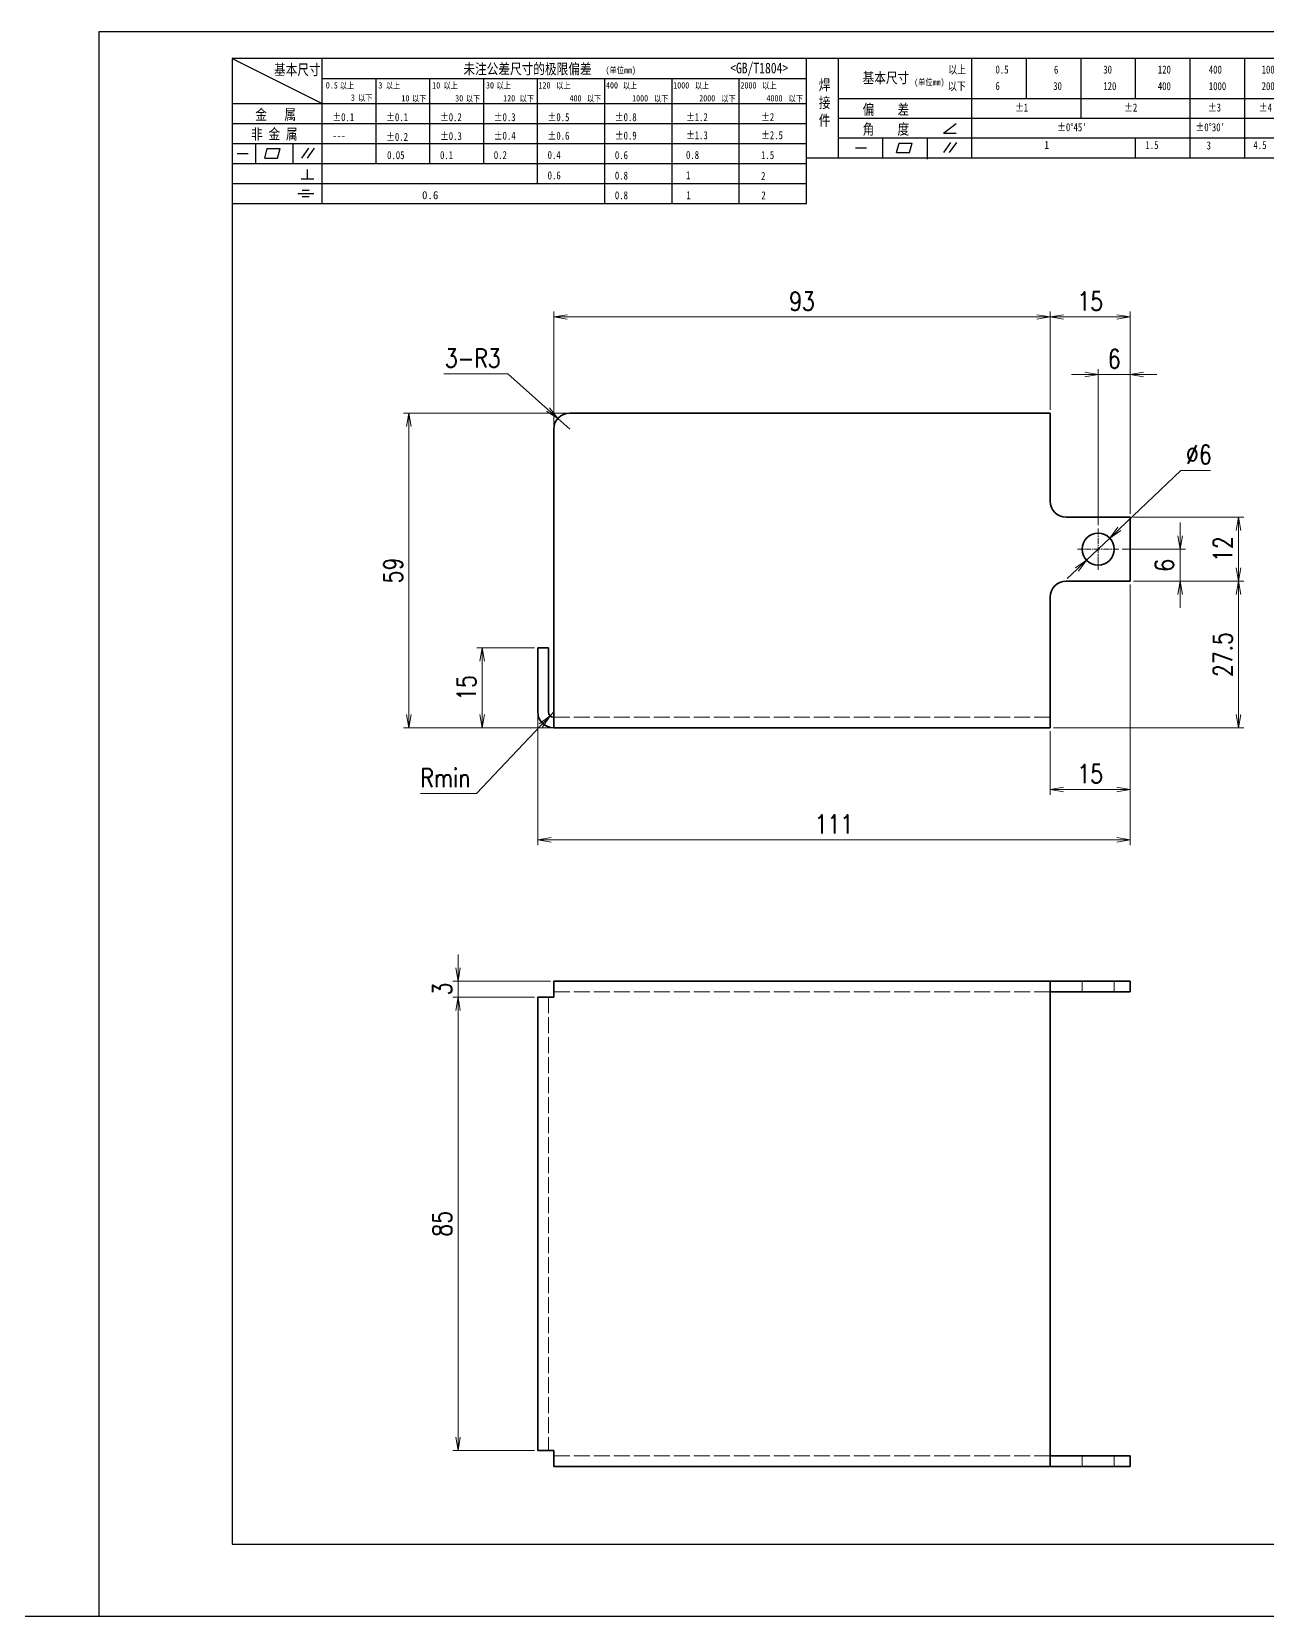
# Model space of a CAD drawing. Header units: millimetres. Extents: x 1201 to 11615, y -7347 to 2683.
# Drawn here: x 5657.7 to 5889.2, y 1515.7 to 1812.7 of the extents above; entities that cross this region are included whole.
import ezdxf
from ezdxf.enums import TextEntityAlignment as Align

# ---------------------------------------------------------------- set-up
doc = ezdxf.new("R2010")
doc.units = ezdxf.units.MM
for name, pattern in [('AM_ISO02W050x2', [3.75, 3, -0.75]), ('AM_ISO08W050x2', [9, 6, -0.75, 1.5, -0.75]), ('CENTER', [2, 1.25, -0.25, 0.25, -0.25])]:
    doc.linetypes.add(name, pattern=pattern)
for name, color, linetype, lineweight in [('CENTER', 2, 'AM_ISO08W050x2', 15), ('DIM', 3, 'Continuous', 20), ('DRAWING', 7, 'Continuous', 35), ('HIDDEN', 1, 'AM_ISO02W050x2', 18), ('图框', 7, 'Continuous', 15)]:
    doc.layers.add(name, color=color, linetype=linetype, lineweight=lineweight)
doc.layers.add('图\\M+19E79\\M+195B6\\M+18E9A', color=7, linetype='Continuous')
doc.styles.add('DIM', font='romans.shx', dxfattribs={"width": 0.8, "bigfont": 'bigfont.shx'})
doc.styles.add('STYLE1', font='')
doc.styles.add('国标', font='simfang.ttf', dxfattribs={"width": 0.8})
doc.styles.add('标题\\M+18E9A', font='romand.shx', dxfattribs={"oblique": 10, "bigfont": 'bigfont.shx'})
doc.styles.get('STYLE1').set_extended_font_data('SimSun')
doc.dimstyles.new('YH 1-1$0', dxfattribs={"dimtxt": 3.5, "dimasz": 2.5, "dimexe": 1, "dimexo": 0.625, "dimgap": 1.2, "dimtad": 1, "dimzin": 9, "dimdsep": 46, "dimtxsty": 'DIM', "dimblk": 'OPEN', "dimcen": 0, "dimclrd": 8, "dimclre": 8, "dimclrt": 2, "dimazin": 2, "dimtfac": 0.5, "dimtmove": 0, "dimatfit": 3, "dimldrblk": 'OPEN', "dimfxl": 0, "dimtolj": 1, "dimlwd": 13, "dimlwe": 13, "dimarcsym": 0})
doc.dimstyles.new('YH 1-1$3', dxfattribs={"dimtxt": 3.5, "dimasz": 2.5, "dimexe": 1, "dimexo": 0.625, "dimgap": 1.2, "dimtad": 1, "dimtoh": 1, "dimzin": 9, "dimdsep": 46, "dimtxsty": 'DIM', "dimblk": 'OPEN', "dimcen": 0, "dimclrd": 8, "dimclre": 8, "dimclrt": 2, "dimazin": 2, "dimtfac": 0.5, "dimtmove": 0, "dimatfit": 3, "dimldrblk": 'OPEN', "dimfxl": 0, "dimtolj": 1, "dimlwd": 13, "dimlwe": 13, "dimarcsym": 0})
doc.dimstyles.new('YH 1-1$4', dxfattribs={"dimtxt": 3.5, "dimasz": 2.5, "dimexe": 1, "dimexo": 0.625, "dimgap": 1.2, "dimtad": 1, "dimtoh": 1, "dimzin": 9, "dimdsep": 46, "dimtxsty": 'DIM', "dimblk": 'OPEN', "dimcen": 0, "dimclrd": 8, "dimclre": 8, "dimclrt": 2, "dimazin": 2, "dimtfac": 0.5, "dimtmove": 0, "dimatfit": 3, "dimldrblk": 'OPEN', "dimfxl": 0, "dimtolj": 1, "dimlwd": 13, "dimlwe": 13, "dimarcsym": 0})

# ---------------------------------------------------------------- blocks, each defined once
blk = doc.blocks.new('GZDEH零件A3图框V01版')
at = {"color": 1, "linetype": 'CENTER', "lineweight": 5, "ltscale": 16.256}
for p, q in [((3175.79, -1823.28), (3175.79, -1830.32)), ((3179.31, -1826.8), (3172.27, -1826.8))]:
    blk.add_line(p, q, dxfattribs=at)
at = {"color": 2, "linetype": 'ByBlock', "lineweight": 30}
for p, q in [((3169.66, -1825.2), (3160.66, -1823.8)), ((3160.66, -1829.8), (3160.66, -1823.8)), ((3169.66, -1825.2), (3169.66, -1828.4)), ((3169.66, -1828.4), (3160.66, -1829.8))]:
    blk.add_line(p, q, dxfattribs=at)
at = {"color": 1, "linetype": 'CENTER', "lineweight": 5, "ltscale": 9.144}
blk.add_line((3169.96, -1826.8), (3160.14, -1826.8), dxfattribs=at)
at = {"color": 2, "linetype": 'ByBlock', "lineweight": 30}
for radius in [3, 1.6]:
    blk.add_circle((3175.79, -1826.8), radius, dxfattribs=at)
at = {"layer": 'Defpoints', "linetype": 'Continuous'}
for p, q in [((2857.49, -1549.46), (2857.49, -1846.46)), ((3277.49, -1549.46), (2857.49, -1549.46)), ((3277.49, -1846.46), (3277.49, -1549.46)), ((2857.49, -1846.46), (3277.49, -1846.46))]:
    blk.add_line(p, q, dxfattribs=at)
at = {"layer": '图\\M+19E79\\M+195B6\\M+18E9A', "linetype": 'Continuous', "lineweight": 30}
for p, q in [((2882.49, -1554.46), (2882.49, -1832.96)), ((3272.49, -1554.46), (2882.49, -1554.46)), ((3272.49, -1832.96), (3272.49, -1554.46)), ((2882.49, -1832.96), (3272.49, -1832.96))]:
    blk.add_line(p, q, dxfattribs=at)
at = {"layer": '图\\M+19E79\\M+195B6\\M+18E9A', "color": 9}
for p, q in [((2882.49, -1554.46), (2899.37, -1562.92)), ((2899.37, -1581.67), (2899.37, -1554.46)), ((2990.09, -1581.67), (2990.09, -1554.46)), ((2996.09, -1573.08), (2996.09, -1554.46)), ((3021.09, -1561.98), (3021.09, -1554.46)), ((3031.31, -1561.98), (3031.31, -1554.46)), ((3041.53, -1561.98), (3041.53, -1554.46)), ((3051.75, -1561.98), (3051.75, -1554.46)), ((3061.98, -1561.98), (3061.98, -1554.46)), ((3072.2, -1561.98), (3072.2, -1554.46)), ((3082.42, -1561.98), (3082.42, -1554.46)), ((3092.64, -1561.98), (3092.64, -1554.46)), ((3102.86, -1561.98), (3102.86, -1554.46)), ((3113.09, -1573.08), (3113.09, -1554.46)), ((2899.37, -1558.24), (2990.09, -1558.24)), ((2909.45, -1574.17), (2909.45, -1558.24)), ((2919.53, -1574.17), (2919.53, -1558.24)), ((2929.61, -1574.17), (2929.61, -1558.24)), ((2939.69, -1577.92), (2939.69, -1558.24)), ((2952.29, -1581.67), (2952.29, -1558.24)), ((2964.89, -1581.67), (2964.89, -1558.24)), ((2977.49, -1581.67), (2977.49, -1558.24)), ((2996.09, -1561.98), (3113.09, -1561.98)), ((3021.09, -1573.08), (3021.09, -1561.98)), ((3041.53, -1565.68), (3041.53, -1561.98)), ((3061.98, -1573.08), (3061.98, -1561.98)), ((3072.2, -1573.08), (3072.2, -1561.98)), ((3082.42, -1565.68), (3082.42, -1561.98)), ((3092.64, -1565.68), (3092.64, -1561.98)), ((3102.86, -1565.68), (3102.86, -1561.98)), ((2882.49, -1562.92), (2990.09, -1562.92)), ((2882.49, -1566.67), (2990.09, -1566.67)), ((2996.09, -1565.68), (3113.09, -1565.68)), ((3015.75, -1568.51), (3018.15, -1566.66)), ((2882.49, -1570.42), (2990.09, -1570.42)), ((2886.92, -1574.12), (2886.92, -1570.42)), ((2893.91, -1574.12), (2893.91, -1570.42)), ((2996.09, -1569.38), (3113.09, -1569.38)), ((3004.42, -1573.08), (3004.42, -1569.38)), ((3006.97, -1572.12), (3007.45, -1570.33)), ((3007.45, -1570.33), (3009.86, -1570.33)), ((3009.39, -1572.12), (3009.86, -1570.33)), ((3012.75, -1573.08), (3012.75, -1569.38)), ((3015.75, -1568.51), (3018.15, -1568.51)), ((3015.81, -1572.12), (3017.15, -1570.26)), ((3016.89, -1572.12), (3018.23, -1570.26)), ((3051.75, -1573.08), (3051.75, -1569.38)), ((3082.42, -1573.08), (3082.42, -1569.48)), ((3092.64, -1573.08), (3092.64, -1569.38)), ((3102.86, -1573.08), (3102.86, -1569.38)), ((2883.43, -1572.27), (2885.49, -1572.27)), ((2888.59, -1573.16), (2889.07, -1571.37)), ((2888.59, -1573.16), (2891, -1573.16)), ((2889.07, -1571.37), (2891.48, -1571.37)), ((2891, -1573.16), (2891.48, -1571.37)), ((2895.52, -1573.16), (2896.85, -1571.3)), ((2896.6, -1573.16), (2897.94, -1571.3)), ((2990.09, -1573.08), (3113.09, -1573.08)), ((2999.26, -1571.23), (3001.32, -1571.23)), ((3006.97, -1572.12), (3009.39, -1572.12)), ((3012.75, -1573.33), (3012.75, -1573.08)), ((2882.49, -1574.17), (2990.09, -1574.17)), ((2895.42, -1577.05), (2897.81, -1577.05)), ((2896.58, -1577.05), (2896.58, -1575.28)), ((2882.49, -1577.92), (2990.09, -1577.92)), ((2894.79, -1579.77), (2897.77, -1579.77)), ((2895.57, -1579.17), (2896.92, -1579.17)), ((2882.49, -1581.67), (2990.09, -1581.67)), ((2895.57, -1580.37), (2896.93, -1580.37)), ((3272.49, -1788.46), (3092.49, -1788.46)), ((3124.99, -1788.46), (3124.99, -1815.96)), ((3181.99, -1788.46), (3181.99, -1832.96)), ((3247.49, -1788.46), (3247.49, -1832.96)), ((3181.99, -1802.21), (3092.49, -1802.21)), ((3181.99, -1802.21), (3272.49, -1802.21)), ((3181.99, -1815.96), (3092.49, -1815.96)), ((3114.17, -1815.96), (3114.17, -1832.96)), ((3114.17, -1815.96), (3114.17, -1832.96)), ((3135.83, -1815.96), (3135.83, -1832.96)), ((3135.83, -1815.96), (3135.83, -1832.96)), ((3181.99, -1815.96), (3272.49, -1815.96))]:
    blk.add_line(p, q, dxfattribs=at)
at = {"layer": '图\\M+19E79\\M+195B6\\M+18E9A', "color": 7}
blk.add_line((3272.49, -1788.46), (3092.49, -1788.46), dxfattribs=at)
at = {"layer": '图\\M+19E79\\M+195B6\\M+18E9A', "color": 9, "linetype": 'Continuous'}
blk.add_line((3092.49, -1832.96), (3092.49, -1788.46), dxfattribs=at)
at = {"layer": '图框', "color": 7}
for p, q in [((3157.49, -1749.46), (3272.49, -1749.46)), ((3157.49, -1832.96), (3157.49, -1749.46))]:
    blk.add_line(p, q, dxfattribs=at)
at = {"layer": '图框', "color": 9}
for p, q in [((3157.49, -1755.46), (3162.49, -1749.46)), ((3162.49, -1749.46), (3167.49, -1755.46)), ((3167.49, -1788.46), (3167.49, -1749.46)), ((3240.49, -1788.46), (3240.49, -1749.46)), ((3252.49, -1749.46), (3252.49, -1788.46)), ((3157.49, -1755.46), (3272.49, -1755.46)), ((3157.49, -1761.46), (3162.49, -1755.46)), ((3162.49, -1755.46), (3167.49, -1761.46)), ((3157.49, -1761.46), (3272.49, -1761.46)), ((3157.49, -1767.46), (3162.49, -1761.46)), ((3162.49, -1761.46), (3167.49, -1767.46)), ((3157.49, -1767.46), (3272.49, -1767.46)), ((3157.49, -1773.46), (3162.49, -1767.46)), ((3162.49, -1767.46), (3167.49, -1773.46)), ((3157.49, -1773.46), (3272.49, -1773.46)), ((3157.49, -1779.46), (3162.49, -1773.46)), ((3162.49, -1773.46), (3167.49, -1779.46)), ((3157.49, -1779.46), (3272.49, -1779.46))]:
    blk.add_line(p, q, dxfattribs=at)
at = {"layer": '图框', "color": 9, "linetype": 'Continuous'}
blk.add_line((3181.99, -1749.46), (3181.99, -1832.96), dxfattribs=at)
at = {"layer": '图\\M+19E79\\M+195B6\\M+18E9A', "color": 9, "style": '国标'}
for s, height, width, p in [('基本尺寸', 2, 0.8, (2890.33, -1557.58)), ('未注公差尺寸的极限偏差', 2, 0.8, (2925.81, -1557.44)), ('<GB/T1804>', 2, 0.8, (2975.78, -1557.27)), ('以上', 1.5, 0.8, (3016.64, -1557.33)), ('0.5', 1.5, 0.8, (3025.49, -1557.3)), ('6', 1.5, 0.8, (3036.45, -1557.34)), ('30', 1.5, 0.8, (3045.69, -1557.31)), ('120', 1.5, 0.8, (3055.91, -1557.31)), ('400', 1.5, 0.8, (3065.46, -1557.31)), ('1000', 1.5, 0.8, (3075.36, -1557.31)), ('2000', 1.5, 0.8, (3085.57, -1557.31)), ('4000', 1.5, 0.8, (3095.57, -1557.31)), ('8000', 1.5, 0.8, (3105.7, -1557.31)), ('30', 1.2, 0.8, (2930.04, -1560.11)), ('基本尺寸', 2, 0.8, (3000.6, -1559.1)), ('以下', 1.5, 0.8, (3016.58, -1560.43)), ('6', 1.5, 0.8, (3025.49, -1560.38)), ('30', 1.5, 0.8, (3036.31, -1560.39)), ('120', 1.5, 0.8, (3045.69, -1560.41)), ('400', 1.5, 0.8, (3055.91, -1560.41)), ('1000', 1.5, 0.8, (3065.46, -1560.41)), ('2000', 1.5, 0.8, (3075.36, -1560.41)), ('4000', 1.5, 0.8, (3085.57, -1560.41)), ('8000', 1.5, 0.8, (3095.57, -1560.41)), ('12000', 1.5, 0.8, (3105.7, -1560.41)), ('金   属', 2, 0.8, (2886.82, -1565.98)), ('±0.1', 1.5, 0.8, (2901.27, -1566.23)), ('±0.1', 1.5, 0.8, (2911.35, -1566.23)), ('±0.2', 1.5, 0.8, (2921.43, -1566.23)), ('±0.3', 1.5, 0.8, (2931.51, -1566.23)), ('±0.5', 1.5, 0.8, (2941.59, -1566.23)), ('±0.8', 1.5, 0.8, (2954.19, -1566.23)), ('±1.2', 1.5, 0.8, (2967.51, -1566.23)), ('±2', 1.5, 0.8, (2981.58, -1566.23)), ('偏    差', 2, 0.8, (3000.6, -1565.04)), ('±1', 1.5, 0.8, (3029.16, -1564.42)), ('±2', 1.5, 0.8, (3049.61, -1564.42)), ('±3', 1.5, 0.8, (3065.3, -1564.42)), ('±4', 1.5, 0.8, (3074.85, -1564.42)), ('±6', 1.5, 0.8, (3085.22, -1564.42)), ('±8', 1.5, 0.8, (3095.06, -1564.42)), ('±10', 1.5, 0.8, (3105.02, -1564.42)), ('非 金 属', 2, 0.8, (2886.02, -1569.65)), ('±0.3', 1.5, 0.8, (2921.43, -1569.77)), ('±0.4', 1.5, 0.8, (2931.51, -1569.71)), ('±0.6', 1.5, 0.8, (2941.59, -1569.71)), ('±0.9', 1.5, 0.8, (2954.19, -1569.68)), ('±1.3', 1.5, 0.8, (2967.51, -1569.62)), ('±2.5', 1.5, 0.8, (2981.58, -1569.61)), ('角    度', 2, 0.8, (3000.6, -1568.74)), ("±0%%D45'", 1.5, 0.8, (3037.06, -1568.12)), ("±0%%D30'", 1.5, 0.8, (3062.98, -1568.12)), ("±0%%D20'", 1.5, 0.8, (3087.38, -1568.12)), ('---', 1.5, 0.8, (2901.27, -1569.65)), ('±0.2', 1.5, 0.8, (2911.35, -1569.92)), ('1', 1.5, 0.8, (3034.69, -1571.43)), ('1.5', 1.5, 0.8, (3053.59, -1571.46)), ('3', 1.5, 0.8, (3065.05, -1571.53)), ('4.5', 1.5, 0.8, (3073.82, -1571.46)), ('6', 1.5, 0.8, (3085.28, -1571.6)), ('8', 1.5, 0.8, (3095.68, -1571.56)), ('10', 1.5, 0.8, (3105.36, -1571.47)), ('0.1', 1.5, 0.8, (2921.43, -1573.34)), ('0.2', 1.5, 0.8, (2931.51, -1573.33)), ('0.4', 1.5, 0.8, (2941.59, -1573.33)), ('0.6', 1.5, 0.8, (2954.19, -1573.35)), ('0.8', 1.5, 0.8, (2967.51, -1573.33)), ('1.5', 1.5, 0.8, (2981.58, -1573.34)), ('0.6', 1.5, 0.8, (2941.59, -1577.14)), ('0.8', 1.5, 0.8, (2954.19, -1577.17)), ('1', 1.5, 0.8, (2967.51, -1577.12)), ('2', 1.5, 0.8, (2981.58, -1577.26)), ('0.8', 1.5, 0.8, (2954.19, -1580.87)), ('1', 1.5, 0.8, (2967.59, -1580.86)), ('2', 1.5, 0.8, (2981.62, -1580.89)), ('热处理', 2.5, 0.8, (3095.03, -1792.46)), ('材  质', 2.5, 0.8, (3128.04, -1792.46)), ('项目编码 PROJECT', 2.5, 0.8, (3248.13, -1792.43)), ('表面粗糙度', 2.5, 0.8, (3094.05, -1806.21)), ('表面处理', 2.5, 0.8, (3125.41, -1806.21)), ('SURFACE TREATMENT', 2.5, 0.6, (3138.47, -1806.21)), ('比  例\u3000', 2.5, 0.8, (3159.1, -1806.21)), ('SCALE', 2.5, 0.8, (3171.15, -1806.21)), ('名称\u3000', 2.5, 0.8, (3182.54, -1806.21)), ('NAME', 2.5, 0.8, (3188.8, -1806.21)), ('数  量', 2.5, 0.8, (3250.61, -1806.05)), ("QT'Y ", 2.5, 0.8, (3263.86, -1806.05)), (' DESIGN', 2.5, 0.8, (3101.47, -1819.96)), (' DRAW', 2.5, 0.8, (3124.78, -1819.96)), ("CHK'D", 2.5, 0.8, (3147.58, -1819.96)), ('三角法', 2.5, 0.8, (3164.9, -1819.96)), ('图号', 2.5, 0.8, (3182.36, -1819.96)), ('DWG.NO.', 2.5, 0.8, (3189.16, -1819.96)), ('图示为', 2.5, 0.8, (3249.94, -1819.93)), ('<LH/RH>', 2.5, 0.8, (3260.31, -1819.93))]:
    blk.add_text(s, height=height, dxfattribs=dict(at, width=width)).set_placement(p)
at = {"layer": '图\\M+19E79\\M+195B6\\M+18E9A', "color": 9, "lineweight": 15, "style": '国标', "width": 0.8}
for s, p in [('(单位mm)', (2952.44, -1557.27)), ('0.5', (2900.03, -1560.11)), ('以上', (2902.64, -1560.16)), ('3', (2909.88, -1560.11)), ('以上', (2911.25, -1560.16)), ('10', (2919.96, -1560.11)), ('以上', (2922.09, -1560.16)), ('以上', (2932.02, -1560.16)), ('120', (2939.88, -1560.11)), ('以上', (2943.21, -1560.16)), ('400', (2952.52, -1560.11)), ('以上', (2955.68, -1560.16)), ('1000', (2965.12, -1560.11)), ('以上', (2969.16, -1560.16)), ('2000', (2977.72, -1560.11)), ('以上', (2981.8, -1560.16)), ('(单位mm)', (3010.27, -1559.51)), ('3', (2904.73, -1562.41)), ('以下', (2906.1, -1562.46)), ('10', (2914.19, -1562.54)), ('以下', (2916.18, -1562.59)), ('30', (2924.27, -1562.54)), ('以下', (2926.26, -1562.59)), ('120', (2933.26, -1562.54)), ('以下', (2936.34, -1562.59)), ('400', (2945.7, -1562.54)), ('以下', (2948.94, -1562.59)), ('1000', (2957.41, -1562.54)), ('以下', (2961.54, -1562.59)), ('2000', (2969.99, -1562.54)), ('以下', (2974.14, -1562.59)), ('4000', (2982.59, -1562.54)), ('以下', (2986.74, -1562.59))]:
    blk.add_text(s, height=1.2, dxfattribs=at).set_placement(p)
at = {"layer": '图\\M+19E79\\M+195B6\\M+18E9A', "color": 9, "lineweight": 13, "style": '国标'}
blk.add_text('0.6', height=1.5, dxfattribs=at).set_placement((2918.05, -1580.85))
at = {"layer": '图\\M+19E79\\M+195B6\\M+18E9A', "color": 9, "style": '国标', "width": 0.8}
for s, p in [('HEAT TREAT', (3114.49, -1792.46)), ('MATERIAL', (3148.14, -1792.46)), ('客户', (3185.68, -1792.46)), ('USER', (3191.46, -1792.46)), ('FINISH', (3116.48, -1806.21)), ('设  计', (3097.79, -1819.96)), ('制  图', (3119.43, -1819.96)), ('检  图', (3141.11, -1819.96)), ('日期:', (3096.09, -1832)), ('日期:', (3117.71, -1832.1)), ('日期:', (3139.62, -1832))]:
    blk.add_text(s, height=2.5, dxfattribs=at).set_placement(p, align=Align.CENTER)
for s, p in [('车 型', (3162.87, -1791.2)), ('MODEL', (3175.2, -1791.24))]:
    blk.add_text(s, height=2.5, dxfattribs=at).set_placement(p, align=Align.MIDDLE)
at = {"layer": '图\\M+19E79\\M+195B6\\M+18E9A', "color": 7, "lineweight": -3, "style": 'STYLE1', "oblique": 15}
blk.add_text('广州市瑞欧智能设备有限公司', height=3.8, dxfattribs=at).set_placement((3172.16, -1838.51))
at = {"layer": '图\\M+19E79\\M+195B6\\M+18E9A', "color": 7, "style": '标题\\M+18E9A', "oblique": 10}
blk.add_text('A3', height=4, dxfattribs=at).set_placement((3269.91, -1840.2), align=Align.MIDDLE)
at = {"layer": '图\\M+19E79\\M+195B6\\M+18E9A', "color": 7, "style": '标题\\M+18E9A', "oblique": 10, "width": 0.75}
blk.add_text('Guangzhou RUIO Intelligent Equipment Co., Ltd. ', height=2.5, dxfattribs=at).set_placement((3211.26, -1842.9), align=Align.MIDDLE)
at = {"layer": '图\\M+19E79\\M+195B6\\M+18E9A', "color": 9, "insert": (2992.39, -1558.41), "char_height": 2, "width": 3.1877, "attachment_point": 1, "style": '国标'}
blk.add_mtext('焊\\P接\\P件', dxfattribs=at)
at = {"layer": '图\\M+19E79\\M+195B6\\M+18E9A', "color": 9, "insert": (2911.51, -1573.37), "char_height": 1.5, "attachment_point": 7, "style": '国标'}
blk.add_mtext_dynamic_manual_height_columns('0.05', width=5.1982, gutter_width=12.5, heights=[0], dxfattribs=at)
at = {"layer": '图框', "color": 9, "style": '国标', "width": 0.8}
for s, p in [('记 号', (3162.47, -1782.94)), ('年 月 日', (3174.9, -1782.98)), ('变  更  事  由', (3211.24, -1782.93)), ('C.L.', (3162.86, -1787.45)), ('DATE', (3174.85, -1787.42)), ('REVIEW', (3211.55, -1787.45))]:
    blk.add_text(s, height=2, dxfattribs=at).set_placement(p, align=Align.CENTER)
for s, p in [('制 图', (3246.15, -1781.95)), ('备    注', (3262.68, -1781.92)), ('DR', (3246.06, -1786.34)), ('REMARKS', (3262.57, -1786.32))]:
    blk.add_text(s, height=2, dxfattribs=at).set_placement(p, align=Align.MIDDLE)
blk = doc.blocks.new('_Open')
at = {"color": 0, "linetype": 'ByBlock', "lineweight": -2}
for p, q in [((-1, 0.17), (0, 0)), ((-1, -0.17), (0, 0)), ((0, 0), (-1, 0))]:
    blk.add_line(p, q, dxfattribs=at)
blk = doc.blocks.new('*D182')
at = {"layer": 'Defpoints', "color": 0, "ltscale": 2, "transparency": 16777216}
for p in [(5863.51, 1709.66), (5752.51, 1685.16), (5863.51, 1661.17)]:
    blk.add_point(p, dxfattribs=at)
at = {"layer": 'DIM', "color": 8, "lineweight": 13, "ltscale": 2, "transparency": 16777216}
for p, q in [((5863.51, 1709.04), (5863.51, 1660.17)), ((5752.51, 1684.54), (5752.51, 1660.17)), ((5755.01, 1661.17), (5861.01, 1661.17))]:
    blk.add_line(p, q, dxfattribs=at)
at = {"layer": 'DIM', "color": 8, "lineweight": 13, "ltscale": 2, "transparency": 16777216, "xscale": 2.5, "yscale": 2.5, "zscale": 2.5, "rotation": 180}
blk.add_blockref('_Open', (5752.51, 1661.17), dxfattribs=at)
at = {"layer": 'DIM', "color": 8, "lineweight": 13, "ltscale": 2, "transparency": 16777216, "xscale": 2.5, "yscale": 2.5, "zscale": 2.5}
blk.add_blockref('_Open', (5863.51, 1661.17), dxfattribs=at)
at = {"layer": 'DIM', "color": 2, "ltscale": 2, "transparency": 16777216, "insert": (5808.01, 1664.12), "char_height": 3.5, "attachment_point": 5, "style": 'DIM'}
blk.add_mtext('\\A1;111', dxfattribs=at)
blk = doc.blocks.new('*D183')
at = {"layer": 'Defpoints', "color": 0, "ltscale": 2, "transparency": 16777216}
for p in [(5863.51, 1709.04), (5848.51, 1682.16), (5848.51, 1670.61)]:
    blk.add_point(p, dxfattribs=at)
at = {"layer": 'DIM', "color": 8, "lineweight": 13, "ltscale": 2, "transparency": 16777216}
for p, q in [((5863.51, 1708.41), (5863.51, 1669.61)), ((5848.51, 1681.54), (5848.51, 1669.61)), ((5861.01, 1670.61), (5851.01, 1670.61))]:
    blk.add_line(p, q, dxfattribs=at)
at = {"layer": 'DIM', "color": 8, "lineweight": 13, "ltscale": 2, "transparency": 16777216, "xscale": 2.5, "yscale": 2.5, "zscale": 2.5, "rotation": 180}
blk.add_blockref('_Open', (5848.51, 1670.61), dxfattribs=at)
at = {"layer": 'DIM', "color": 8, "lineweight": 13, "ltscale": 2, "transparency": 16777216, "xscale": 2.5, "yscale": 2.5, "zscale": 2.5}
blk.add_blockref('_Open', (5863.51, 1670.61), dxfattribs=at)
at = {"layer": 'DIM', "color": 2, "ltscale": 2, "transparency": 16777216, "insert": (5856.01, 1673.56), "char_height": 3.5, "attachment_point": 5, "style": 'DIM'}
blk.add_mtext('\\A1;15', dxfattribs=at)
blk = doc.blocks.new('*D184')
at = {"layer": 'Defpoints', "color": 0, "ltscale": 2, "transparency": 16777216}
for p in [(5848.51, 1759.18), (5848.51, 1741.16), (5863.51, 1721.66)]:
    blk.add_point(p, dxfattribs=at)
at = {"layer": 'DIM', "color": 8, "lineweight": 13, "ltscale": 2, "transparency": 16777216}
for p, q in [((5848.51, 1741.79), (5848.51, 1760.18)), ((5861.01, 1759.18), (5851.01, 1759.18)), ((5863.51, 1722.29), (5863.51, 1760.18))]:
    blk.add_line(p, q, dxfattribs=at)
at = {"layer": 'DIM', "color": 8, "lineweight": 13, "ltscale": 2, "transparency": 16777216, "xscale": 2.5, "yscale": 2.5, "zscale": 2.5, "rotation": 180}
blk.add_blockref('_Open', (5848.51, 1759.18), dxfattribs=at)
at = {"layer": 'DIM', "color": 8, "lineweight": 13, "ltscale": 2, "transparency": 16777216, "xscale": 2.5, "yscale": 2.5, "zscale": 2.5}
blk.add_blockref('_Open', (5863.51, 1759.18), dxfattribs=at)
at = {"layer": 'DIM', "color": 2, "ltscale": 2, "transparency": 16777216, "insert": (5856.01, 1762.13), "char_height": 3.5, "attachment_point": 5, "style": 'DIM'}
blk.add_mtext('\\A1;15', dxfattribs=at)
blk = doc.blocks.new('*D185')
at = {"layer": 'Defpoints', "color": 0, "ltscale": 2, "transparency": 16777216}
for p in [(5755.51, 1759.18), (5848.51, 1741.16), (5755.51, 1738.16)]:
    blk.add_point(p, dxfattribs=at)
at = {"layer": 'DIM', "color": 8, "lineweight": 13, "ltscale": 2, "transparency": 16777216}
for p, q in [((5755.51, 1738.79), (5755.51, 1760.18)), ((5846.01, 1759.18), (5758.01, 1759.18)), ((5848.51, 1741.79), (5848.51, 1760.18))]:
    blk.add_line(p, q, dxfattribs=at)
at = {"layer": 'DIM', "color": 8, "lineweight": 13, "ltscale": 2, "transparency": 16777216, "xscale": 2.5, "yscale": 2.5, "zscale": 2.5, "rotation": 180}
blk.add_blockref('_Open', (5755.51, 1759.18), dxfattribs=at)
at = {"layer": 'DIM', "color": 8, "lineweight": 13, "ltscale": 2, "transparency": 16777216, "xscale": 2.5, "yscale": 2.5, "zscale": 2.5}
blk.add_blockref('_Open', (5848.51, 1759.18), dxfattribs=at)
at = {"layer": 'DIM', "color": 2, "ltscale": 2, "transparency": 16777216, "insert": (5802.01, 1762.13), "char_height": 3.5, "attachment_point": 5, "style": 'DIM'}
blk.add_mtext('\\A1;93', dxfattribs=at)
blk = doc.blocks.new('*D186')
at = {"layer": 'Defpoints', "color": 0, "ltscale": 2, "transparency": 16777216}
for p in [(5758.51, 1741.16), (5728.38, 1682.16), (5755.51, 1682.16)]:
    blk.add_point(p, dxfattribs=at)
at = {"layer": 'DIM', "color": 8, "lineweight": 13, "ltscale": 2, "transparency": 16777216}
for p, q in [((5757.88, 1741.16), (5727.38, 1741.16)), ((5728.38, 1738.66), (5728.38, 1684.66)), ((5754.88, 1682.16), (5727.38, 1682.16))]:
    blk.add_line(p, q, dxfattribs=at)
at = {"layer": 'DIM', "color": 8, "lineweight": 13, "ltscale": 2, "transparency": 16777216, "xscale": 2.5, "yscale": 2.5, "zscale": 2.5}
for p, rotation in [((5728.38, 1741.16), 90), ((5728.38, 1682.16), 270)]:
    blk.add_blockref('_Open', p, dxfattribs=dict(at, rotation=rotation))
at = {"layer": 'DIM', "color": 2, "ltscale": 2, "transparency": 16777216, "insert": (5725.43, 1711.66), "char_height": 3.5, "attachment_point": 5, "rotation": 90, "style": 'DIM'}
blk.add_mtext('\\A1;59', dxfattribs=at)
blk = doc.blocks.new('*D187')
at = {"layer": 'Defpoints', "color": 0, "ltscale": 2, "transparency": 16777216}
for p in [(5752.51, 1697.16), (5742.11, 1682.16), (5755.51, 1682.16)]:
    blk.add_point(p, dxfattribs=at)
at = {"layer": 'DIM', "color": 8, "lineweight": 13, "ltscale": 2, "transparency": 16777216}
for p, q in [((5751.88, 1697.16), (5741.11, 1697.16)), ((5742.11, 1694.66), (5742.11, 1684.66)), ((5754.88, 1682.16), (5741.11, 1682.16))]:
    blk.add_line(p, q, dxfattribs=at)
at = {"layer": 'DIM', "color": 8, "lineweight": 13, "ltscale": 2, "transparency": 16777216, "xscale": 2.5, "yscale": 2.5, "zscale": 2.5}
for p, rotation in [((5742.11, 1697.16), 90), ((5742.11, 1682.16), 270)]:
    blk.add_blockref('_Open', p, dxfattribs=dict(at, rotation=rotation))
at = {"layer": 'DIM', "color": 2, "ltscale": 2, "transparency": 16777216, "insert": (5739.16, 1689.66), "char_height": 3.5, "attachment_point": 5, "rotation": 90, "style": 'DIM'}
blk.add_mtext('\\A1;15', dxfattribs=at)
blk = doc.blocks.new('*D188')
at = {"layer": 'Defpoints', "color": 0, "ltscale": 2, "transparency": 16777216}
for p in [(5754.82, 1684.43), (5755.51, 1685.16)]:
    blk.add_point(p, dxfattribs=at)
at = {"layer": 'DIM', "color": 8, "lineweight": 13, "ltscale": 2, "transparency": 16777216}
for p, q in [((5755.51, 1685.16), (5754.82, 1684.43)), ((5741.06, 1669.84), (5753.11, 1682.61)), ((5730.53, 1669.84), (5741.06, 1669.84))]:
    blk.add_line(p, q, dxfattribs=at)
at = {"layer": 'DIM', "color": 8, "lineweight": 13, "ltscale": 2, "transparency": 16777216, "xscale": 2.5, "yscale": 2.5, "zscale": 2.5, "rotation": 46.67537161035435}
blk.add_blockref('_Open', (5754.82, 1684.43), dxfattribs=at)
at = {"layer": 'DIM', "color": 2, "ltscale": 2, "transparency": 16777216, "insert": (5735.2, 1672.79), "char_height": 3.5, "attachment_point": 5, "style": 'DIM'}
blk.add_mtext('\\A1;{\\Fromans,bigfont|c134;Rmin}', dxfattribs=at)
blk = doc.blocks.new('*D189')
at = {"layer": 'Defpoints', "color": 0, "ltscale": 2, "transparency": 16777216}
for p in [(5756.27, 1740.16), (5758.51, 1738.16)]:
    blk.add_point(p, dxfattribs=at)
at = {"layer": 'DIM', "color": 8, "lineweight": 13, "ltscale": 2, "transparency": 16777216}
for p, q in [((5734.93, 1748.52), (5746.93, 1748.52)), ((5746.93, 1748.52), (5754.41, 1741.83)), ((5758.51, 1738.16), (5756.27, 1740.16))]:
    blk.add_line(p, q, dxfattribs=at)
at = {"layer": 'DIM', "color": 8, "lineweight": 13, "ltscale": 2, "transparency": 16777216, "xscale": 2.5, "yscale": 2.5, "zscale": 2.5, "rotation": 318.1915736714858}
blk.add_blockref('_Open', (5756.27, 1740.16), dxfattribs=at)
at = {"layer": 'DIM', "color": 2, "ltscale": 2, "transparency": 16777216, "insert": (5740.33, 1751.47), "char_height": 3.5, "attachment_point": 5, "style": 'DIM'}
blk.add_mtext('\\A1;{\\Fromans,bigfont|c134;3-}R3', dxfattribs=at)
blk = doc.blocks.new('*D190')
at = {"layer": 'Defpoints', "color": 0, "ltscale": 2, "transparency": 16777216}
for p in [(5863.51, 1709.66), (5883.79, 1709.66), (5848.51, 1682.16)]:
    blk.add_point(p, dxfattribs=at)
at = {"layer": 'DIM', "color": 8, "lineweight": 13, "ltscale": 2, "transparency": 16777216}
for p, q in [((5864.13, 1709.66), (5884.79, 1709.66)), ((5883.79, 1684.66), (5883.79, 1707.16)), ((5849.13, 1682.16), (5884.79, 1682.16))]:
    blk.add_line(p, q, dxfattribs=at)
at = {"layer": 'DIM', "color": 8, "lineweight": 13, "ltscale": 2, "transparency": 16777216, "xscale": 2.5, "yscale": 2.5, "zscale": 2.5}
for p, rotation in [((5883.79, 1709.66), 90), ((5883.79, 1682.16), 270)]:
    blk.add_blockref('_Open', p, dxfattribs=dict(at, rotation=rotation))
at = {"layer": 'DIM', "color": 2, "ltscale": 2, "transparency": 16777216, "insert": (5880.84, 1695.91), "char_height": 3.5, "attachment_point": 5, "rotation": 90, "style": 'DIM'}
blk.add_mtext('\\A1;27.5', dxfattribs=at)
blk = doc.blocks.new('*D191')
at = {"layer": 'Defpoints', "color": 0, "ltscale": 2, "transparency": 16777216}
for p in [(5863.51, 1721.66), (5863.51, 1709.66), (5883.79, 1709.66)]:
    blk.add_point(p, dxfattribs=at)
at = {"layer": 'DIM', "color": 8, "lineweight": 13, "ltscale": 2, "transparency": 16777216}
for p, q in [((5864.13, 1721.66), (5884.79, 1721.66)), ((5883.79, 1719.16), (5883.79, 1712.16)), ((5864.13, 1709.66), (5884.79, 1709.66))]:
    blk.add_line(p, q, dxfattribs=at)
at = {"layer": 'DIM', "color": 8, "lineweight": 13, "ltscale": 2, "transparency": 16777216, "xscale": 2.5, "yscale": 2.5, "zscale": 2.5}
for p, rotation in [((5883.79, 1721.66), 90), ((5883.79, 1709.66), 270)]:
    blk.add_blockref('_Open', p, dxfattribs=dict(at, rotation=rotation))
at = {"layer": 'DIM', "color": 2, "ltscale": 2, "transparency": 16777216, "insert": (5880.84, 1715.66), "char_height": 3.5, "attachment_point": 5, "rotation": 90, "style": 'DIM'}
blk.add_mtext('\\A1;12', dxfattribs=at)
blk = doc.blocks.new('*D192')
at = {"layer": 'Defpoints', "color": 0, "ltscale": 2, "transparency": 16777216}
for p in [(5861.41, 1715.66), (5863.51, 1709.66), (5872.87, 1709.66)]:
    blk.add_point(p, dxfattribs=at)
at = {"layer": 'DIM', "color": 8, "lineweight": 13, "ltscale": 2, "transparency": 16777216}
for p, q in [((5872.87, 1718.16), (5872.87, 1720.66)), ((5862.03, 1715.66), (5873.87, 1715.66)), ((5872.87, 1715.66), (5872.87, 1709.66)), ((5864.13, 1709.66), (5873.87, 1709.66)), ((5872.87, 1707.16), (5872.87, 1704.66))]:
    blk.add_line(p, q, dxfattribs=at)
at = {"layer": 'DIM', "color": 8, "lineweight": 13, "ltscale": 2, "transparency": 16777216, "xscale": 2.5, "yscale": 2.5, "zscale": 2.5}
for p, rotation in [((5872.87, 1715.66), 270), ((5872.87, 1709.66), 90)]:
    blk.add_blockref('_Open', p, dxfattribs=dict(at, rotation=rotation))
at = {"layer": 'DIM', "color": 2, "ltscale": 2, "transparency": 16777216, "insert": (5869.92, 1712.66), "char_height": 3.5, "attachment_point": 5, "rotation": 90, "style": 'DIM'}
blk.add_mtext('\\A1;6', dxfattribs=at)
blk = doc.blocks.new('*D193')
at = {"layer": 'Defpoints', "color": 0, "ltscale": 2, "transparency": 16777216}
for p in [(5863.51, 1748.38), (5863.51, 1721.66), (5857.51, 1719.56)]:
    blk.add_point(p, dxfattribs=at)
at = {"layer": 'DIM', "color": 8, "lineweight": 13, "ltscale": 2, "transparency": 16777216}
for p, q in [((5857.51, 1720.19), (5857.51, 1749.38)), ((5863.51, 1722.29), (5863.51, 1749.38)), ((5855.01, 1748.38), (5852.51, 1748.38)), ((5857.51, 1748.38), (5863.51, 1748.38)), ((5866.01, 1748.38), (5868.51, 1748.38))]:
    blk.add_line(p, q, dxfattribs=at)
at = {"layer": 'DIM', "color": 8, "lineweight": 13, "ltscale": 2, "transparency": 16777216, "xscale": 2.5, "yscale": 2.5, "zscale": 2.5}
blk.add_blockref('_Open', (5857.51, 1748.38), dxfattribs=at)
at = {"layer": 'DIM', "color": 8, "lineweight": 13, "ltscale": 2, "transparency": 16777216, "xscale": 2.5, "yscale": 2.5, "zscale": 2.5, "rotation": 180}
blk.add_blockref('_Open', (5863.51, 1748.38), dxfattribs=at)
at = {"layer": 'DIM', "color": 2, "ltscale": 2, "transparency": 16777216, "insert": (5860.51, 1751.33), "char_height": 3.5, "attachment_point": 5, "style": 'DIM'}
blk.add_mtext('\\A1;6', dxfattribs=at)
blk = doc.blocks.new('*D194')
at = {"layer": 'Defpoints', "color": 0, "ltscale": 2, "transparency": 16777216}
for p in [(5859.68, 1717.73), (5855.34, 1713.59)]:
    blk.add_point(p, dxfattribs=at)
at = {"layer": 'DIM', "color": 8, "lineweight": 13, "ltscale": 2, "transparency": 16777216}
for p, q in [((5872.97, 1730.43), (5861.49, 1719.46)), ((5878.57, 1730.43), (5872.97, 1730.43)), ((5855.34, 1713.59), (5859.68, 1717.73)), ((5853.53, 1711.86), (5851.72, 1710.14))]:
    blk.add_line(p, q, dxfattribs=at)
at = {"layer": 'DIM', "color": 8, "lineweight": 13, "ltscale": 2, "transparency": 16777216, "xscale": 2.5, "yscale": 2.5, "zscale": 2.5}
for p, rotation in [((5859.68, 1717.73), 223.6853095342312), ((5855.34, 1713.59), 43.68530953423123)]:
    blk.add_blockref('_Open', p, dxfattribs=dict(at, rotation=rotation))
at = {"layer": 'DIM', "color": 2, "ltscale": 2, "transparency": 16777216, "insert": (5876.37, 1733.38), "char_height": 3.5, "attachment_point": 5, "style": 'DIM'}
blk.add_mtext('\\A1;∅6', dxfattribs=at)
blk = doc.blocks.new('*D199')
at = {"layer": 'Defpoints', "color": 0, "ltscale": 2, "transparency": 16777216}
for p in [(5755.51, 1634.72), (5737.58, 1631.72), (5752.51, 1631.72)]:
    blk.add_point(p, dxfattribs=at)
at = {"layer": 'DIM', "color": 8, "lineweight": 13, "ltscale": 2, "transparency": 16777216}
for p, q in [((5737.58, 1637.22), (5737.58, 1639.72)), ((5754.88, 1634.72), (5736.58, 1634.72)), ((5737.58, 1634.72), (5737.58, 1631.72)), ((5751.88, 1631.72), (5736.58, 1631.72)), ((5737.58, 1629.22), (5737.58, 1626.72))]:
    blk.add_line(p, q, dxfattribs=at)
at = {"layer": 'DIM', "color": 8, "lineweight": 13, "ltscale": 2, "transparency": 16777216, "xscale": 2.5, "yscale": 2.5, "zscale": 2.5}
for p, rotation in [((5737.58, 1634.72), 270), ((5737.58, 1631.72), 90)]:
    blk.add_blockref('_Open', p, dxfattribs=dict(at, rotation=rotation))
at = {"layer": 'DIM', "color": 2, "ltscale": 2, "transparency": 16777216, "insert": (5734.63, 1633.22), "char_height": 3.5, "attachment_point": 5, "rotation": 90, "style": 'DIM'}
blk.add_mtext('\\A1;3', dxfattribs=at)
blk = doc.blocks.new('*D200')
at = {"layer": 'Defpoints', "color": 0, "ltscale": 2, "transparency": 16777216}
for p in [(5752.51, 1631.72), (5737.58, 1546.72), (5752.51, 1546.72)]:
    blk.add_point(p, dxfattribs=at)
at = {"layer": 'DIM', "color": 8, "lineweight": 13, "ltscale": 2, "transparency": 16777216}
for p, q in [((5751.88, 1631.72), (5736.58, 1631.72)), ((5737.58, 1629.22), (5737.58, 1549.22)), ((5751.88, 1546.72), (5736.58, 1546.72))]:
    blk.add_line(p, q, dxfattribs=at)
at = {"layer": 'DIM', "color": 8, "lineweight": 13, "ltscale": 2, "transparency": 16777216, "xscale": 2.5, "yscale": 2.5, "zscale": 2.5}
for p, rotation in [((5737.58, 1631.72), 90), ((5737.58, 1546.72), 270)]:
    blk.add_blockref('_Open', p, dxfattribs=dict(at, rotation=rotation))
at = {"layer": 'DIM', "color": 2, "ltscale": 2, "transparency": 16777216, "insert": (5734.63, 1589.22), "char_height": 3.5, "attachment_point": 5, "rotation": 90, "style": 'DIM'}
blk.add_mtext('\\A1;85', dxfattribs=at)

msp = doc.modelspace()

# ---------------------------------------------------------------- linework, layer by layer
msp.add_line((1201.092, 1515.65), (11530.711, 1515.65))
at = {"layer": 'CENTER', "ltscale": 0.195}
for p, q in [((5857.51, 1719.561), (5857.51, 1711.761)), ((5861.41, 1715.661), (5853.61, 1715.661))]:
    msp.add_line(p, q, dxfattribs=at)
at = {"layer": 'DRAWING', "lineweight": 35}
for p, q in [((5848.51, 1741.161), (5758.51, 1741.161)), ((5755.51, 1738.161), (5755.51, 1685.161)), ((5848.51, 1706.661), (5848.51, 1685.161)), ((5755.51, 1682.161), (5848.51, 1682.161)), ((5848.51, 1634.721), (5755.51, 1634.721)), ((5752.51, 1631.721), (5752.51, 1546.721)), ((5848.51, 1546.721), (5848.51, 1631.721)), ((5755.51, 1543.721), (5848.51, 1543.721))]:
    msp.add_line(p, q, dxfattribs=at)
at = {"layer": 'DRAWING', "lineweight": 35, "ltscale": 0.4125}
msp.add_line((5848.51, 1741.161), (5848.51, 1724.661), dxfattribs=at)
at = {"layer": 'DRAWING', "lineweight": 35, "ltscale": 0.3}
for p, q in [((5851.51, 1721.661), (5863.51, 1721.661)), ((5863.51, 1709.661), (5863.51, 1721.661)), ((5851.51, 1709.661), (5863.51, 1709.661)), ((5851.51, 1634.721), (5863.51, 1634.721)), ((5851.51, 1632.721), (5863.51, 1632.721)), ((5851.51, 1545.721), (5863.51, 1545.721)), ((5851.51, 1543.721), (5863.51, 1543.721))]:
    msp.add_line(p, q, dxfattribs=at)
at = {"layer": 'DRAWING', "lineweight": 35, "ltscale": 0.05}
for p, q in [((5754.51, 1697.161), (5752.51, 1697.161)), ((5863.51, 1632.721), (5863.51, 1634.721)), ((5863.51, 1543.721), (5863.51, 1545.721))]:
    msp.add_line(p, q, dxfattribs=at)
at = {"layer": 'DRAWING', "lineweight": 35, "ltscale": 0.075}
for p, q in [((5752.51, 1697.161), (5752.51, 1694.161)), ((5754.51, 1697.161), (5754.51, 1694.161)), ((5755.51, 1685.161), (5755.51, 1682.161)), ((5848.51, 1685.161), (5848.51, 1682.161)), ((5755.51, 1634.721), (5755.51, 1631.721)), ((5848.51, 1634.721), (5851.51, 1634.721)), ((5848.51, 1634.721), (5848.51, 1631.721)), ((5755.51, 1631.721), (5752.51, 1631.721)), ((5851.51, 1632.721), (5848.51, 1632.721)), ((5755.51, 1546.721), (5752.51, 1546.721)), ((5755.51, 1546.721), (5755.51, 1543.721)), ((5848.51, 1546.721), (5848.51, 1543.721)), ((5848.51, 1545.721), (5851.51, 1545.721)), ((5851.51, 1543.721), (5848.51, 1543.721))]:
    msp.add_line(p, q, dxfattribs=at)
at = {"layer": 'DRAWING', "lineweight": 35, "ltscale": 0.225}
for p, q in [((5752.51, 1685.161), (5752.51, 1694.161)), ((5754.51, 1685.161), (5754.51, 1694.161))]:
    msp.add_line(p, q, dxfattribs=at)
at = {"layer": 'DRAWING', "lineweight": 35}
msp.add_circle((5857.51, 1715.661), 3, dxfattribs=at)
for centre, radius, start, end in [((5758.51, 1738.161), 3, 90, 180), ((5851.51, 1724.661), 3, 180, 270), ((5851.51, 1706.661), 3, 90, 180), ((5755.51, 1685.161), 3, 180, 270), ((5755.51, 1685.161), 1, 180, 270)]:
    msp.add_arc(centre, radius, start, end, dxfattribs=at)
at = {"layer": 'HIDDEN'}
for p, q in [((5848.51, 1684.161), (5755.51, 1684.161)), ((5754.51, 1631.721), (5754.51, 1546.721)), ((5755.51, 1632.721), (5848.51, 1632.721)), ((5848.51, 1545.721), (5755.51, 1545.721))]:
    msp.add_line(p, q, dxfattribs=at)
at = {"layer": 'HIDDEN', "ltscale": 0.05}
for p, q in [((5854.51, 1632.721), (5854.51, 1634.721)), ((5860.51, 1632.721), (5860.51, 1634.721)), ((5854.51, 1545.721), (5854.51, 1543.721)), ((5860.51, 1545.721), (5860.51, 1543.721))]:
    msp.add_line(p, q, dxfattribs=at)
at = {"layer": 'HIDDEN'}
msp.add_arc((5857.51, 1715.661), 3, 15.84507, 28.6495, dxfattribs=at)

# ---------------------------------------------------------------- block references
at = {"layer": '图框'}
msp.add_blockref('GZDEH零件A3图框V01版', (2812.777, 3362.112), dxfattribs=at)

# ---------------------------------------------------------------- dimensions: what is measured, and where the dimension line sits
at = {"layer": 'DIM', "ltscale": 2}
for base, p1, p2, picture, middle in [((5755.51, 1759.183), (5848.51, 1741.161), (5755.51, 1738.161), '*D185', (5802.01, 1762.133)), ((5848.51, 1759.183), (5863.51, 1721.661), (5848.51, 1741.161), '*D184', (5856.01, 1762.133)), ((5863.51, 1748.379), (5857.51, 1719.561), (5863.51, 1721.661), '*D193', (5860.51, 1751.329)), ((5863.51, 1661.166), (5752.51, 1685.161), (5863.51, 1709.661), '*D182', (5808.01, 1664.116)), ((5848.51, 1670.607), (5863.51, 1709.036), (5848.51, 1682.161), '*D183', (5856.01, 1673.557))]:
    dim = msp.add_linear_dim(base=base, p1=p1, p2=p2, dimstyle='YH 1-1$0', dxfattribs=at)
    dim.commit()
    dim.dimension.update_dxf_attribs({"geometry": picture, "text_midpoint": middle})
for center, mpoint, text, picture, middle in [((5758.51, 1738.161), (5756.274, 1740.161), '{\\Fromans,bigfont|c134;3-}<>', '*D189', (5740.332, 1748.516)), ((5755.51, 1685.161), (5754.824, 1684.433), '{\\Fromans,bigfont|c134;Rmin}', '*D188', (5735.198, 1669.845))]:
    dim = msp.add_radius_dim(center=center, mpoint=mpoint, text=text, dimstyle='YH 1-1$4', dxfattribs=at)
    dim.commit()
    dim.dimension.update_dxf_attribs({"geometry": picture, "text_midpoint": middle, "dimtype": 164})
for base, p1, p2, picture, middle in [((5728.384, 1682.161), (5758.51, 1741.161), (5755.51, 1682.161), '*D186', (5725.434, 1711.661)), ((5872.875, 1709.661), (5861.41, 1715.661), (5863.51, 1709.661), '*D192', (5869.925, 1712.661)), ((5883.79, 1709.661), (5863.51, 1721.661), (5863.51, 1709.661), '*D191', (5880.84, 1715.661)), ((5883.79, 1709.661), (5848.51, 1682.161), (5863.51, 1709.661), '*D190', (5880.84, 1695.911)), ((5742.115, 1682.161), (5752.51, 1697.161), (5755.51, 1682.161), '*D187', (5739.165, 1689.661)), ((5737.577, 1546.721), (5752.51, 1631.721), (5752.51, 1546.721), '*D200', (5734.627, 1589.221))]:
    dim = msp.add_linear_dim(base=base, p1=p1, p2=p2, angle=90, dimstyle='YH 1-1$0', dxfattribs=at)
    dim.commit()
    dim.dimension.update_dxf_attribs({"geometry": picture, "text_midpoint": middle})
dim = msp.add_diameter_dim_2p(p1=(5855.34, 1713.589), p2=(5859.679, 1717.733), dimstyle='YH 1-1$3', dxfattribs=at)
dim.commit()
dim.dimension.update_dxf_attribs({"geometry": '*D194', "text_midpoint": (5876.372, 1730.429), "dimtype": 163})
dim = msp.add_linear_dim(base=(5737.577, 1631.721), p1=(5755.51, 1634.721), p2=(5752.51, 1631.721), angle=90, dimstyle='YH 1-1$0', dxfattribs=at)
dim.commit()
dim.dimension.update_dxf_attribs({"geometry": '*D199', "text_midpoint": (5737.577, 1633.221), "dimtype": 160})

doc.saveas('drawing.dxf')
